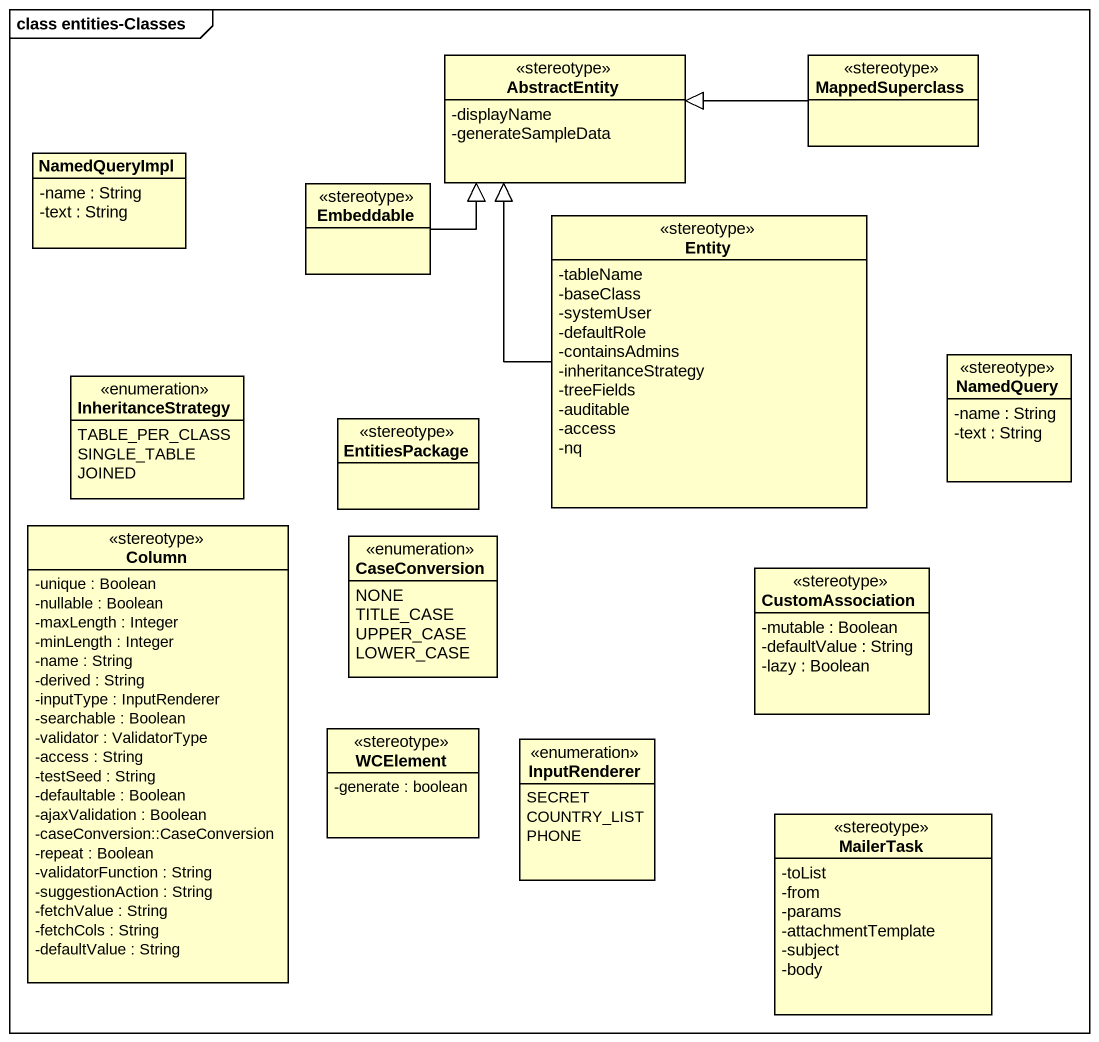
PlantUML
@startuml
mainframe class entities-Classes
hide circle
hide empty members
skinparam classAttributeIconSize 0
class AbstractEntity <<stereotype>> {
  -displayName
  -generateSampleData
}
class MappedSuperclass <<stereotype>>
class NamedQueryImpl {
  -name : String
  -text : String
}
class Embeddable <<stereotype>>
class "Entity" as Entity_ <<stereotype>> {
  -tableName
  -baseClass
  -systemUser
  -defaultRole
  -containsAdmins
  -inheritanceStrategy
  -treeFields
  -auditable
  -access
  -nq
}
enum InheritanceStrategy {
  TABLE_PER_CLASS
  SINGLE_TABLE
  JOINED
}
class NamedQuery <<stereotype>> {
  -name : String
  -text : String
}
class EntitiesPackage <<stereotype>>
class Column <<stereotype>> {
  -unique : Boolean
  -nullable : Boolean
  -maxLength : Integer
  -minLength : Integer
  -name : String
  -derived : String
  -inputType : InputRenderer
  -searchable : Boolean
  -validator : ValidatorType
  -access : String
  -testSeed : String
  -defaultable : Boolean
  -ajaxValidation : Boolean
  -caseConversion::CaseConversion
  -repeat : Boolean
  -validatorFunction : String
  -suggestionAction : String
  -fetchValue : String
  -fetchCols : String
  -defaultValue : String
}
enum CaseConversion {
  NONE
  TITLE_CASE
  UPPER_CASE
  LOWER_CASE
}
class CustomAssociation <<stereotype>> {
  -mutable : Boolean
  -defaultValue : String
  -lazy : Boolean
}
class WCElement <<stereotype>> {
  -generate : boolean
}
enum InputRenderer {
  SECRET
  COUNTRY_LIST
  PHONE
}
class MailerTask <<stereotype>> {
  -toList
  -from
  -params
  -attachmentTemplate
  -subject
  -body
}
MappedSuperclass -left-|> AbstractEntity
Embeddable -right-|> AbstractEntity
Entity_ -up-|> AbstractEntity
@enduml
